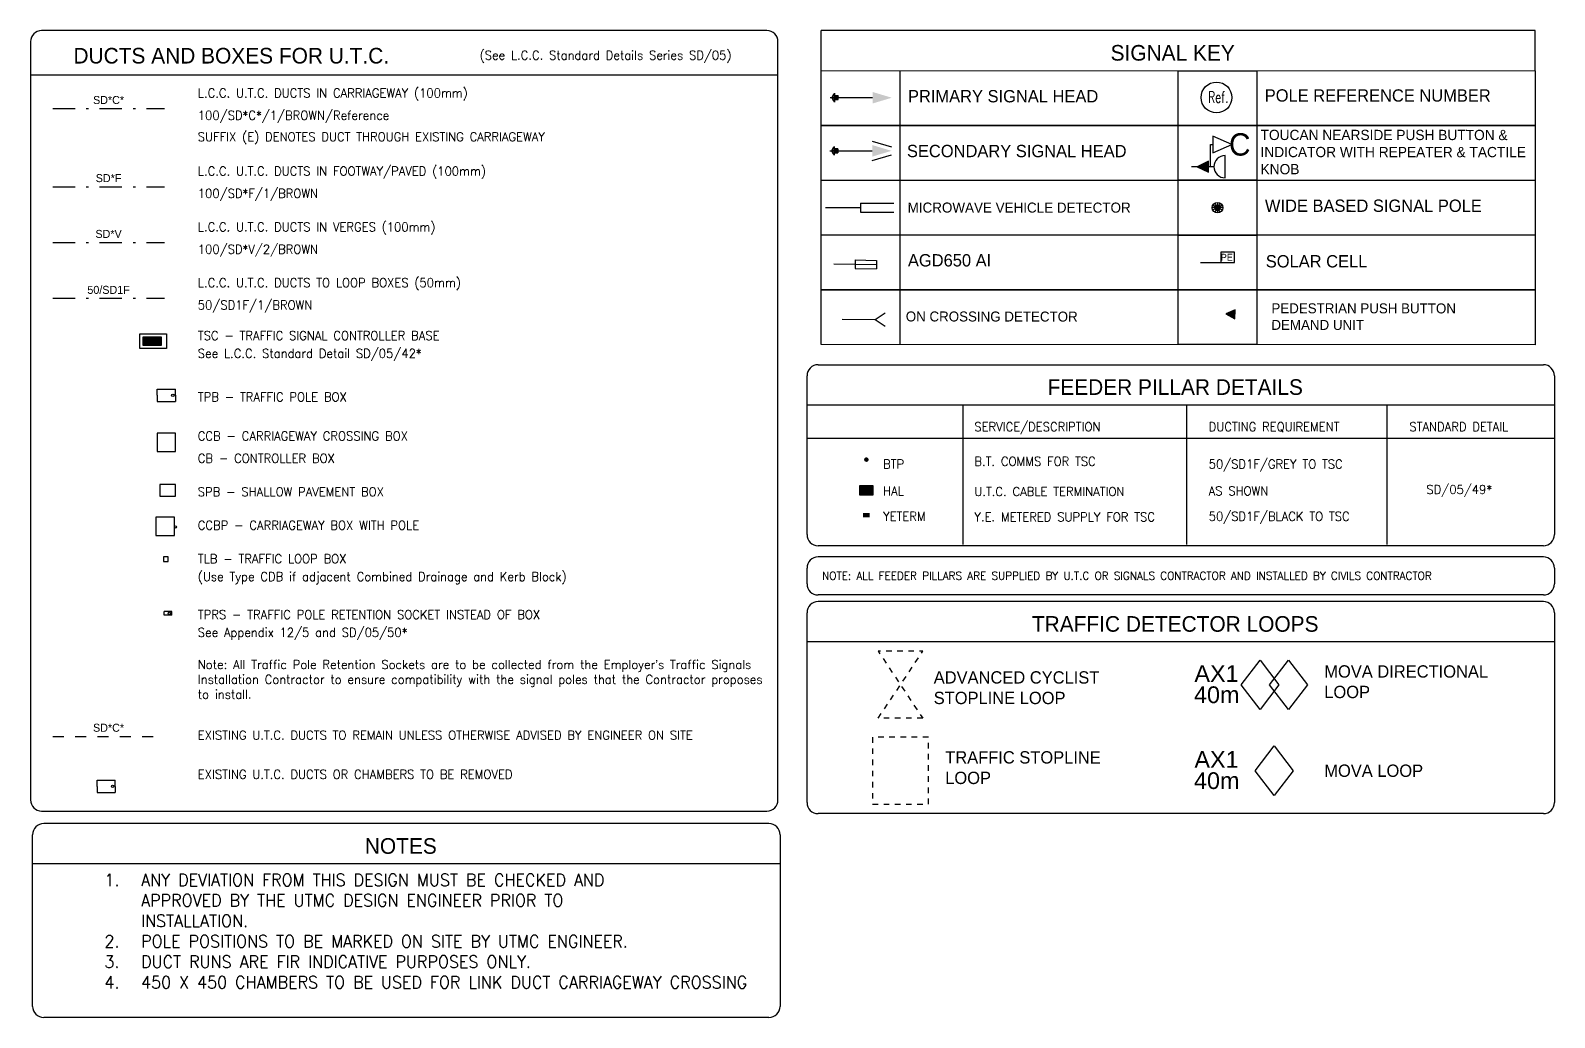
# Model space of a CAD drawing. Extents: x 428500 to 429165, y 435000 to 435500.
# Drawn here: x 429096.2 to 429164.5, y 435201.2 to 435245.4 of the extents above; entities that cross this region are included whole.
import ezdxf
from ezdxf.enums import TextEntityAlignment as Align

# ---------------------------------------------------------------- set-up
doc = ezdxf.new("R2010")
doc.units = 0
doc.linetypes.add('BLIP', pattern=[1, 0.5, -0.5])
doc.linetypes.add('DASHDOT1', pattern=[2, 1, -0.5, 0, -0.5])
doc.layers.get('0').update_dxf_attribs({"color": 222})
for name, color, linetype in [('05-DUCT-KEY-BOX', 42, 'Continuous'), ('05-DUCT-KEY-BT', 253, 'Continuous'), ('05-DUCT-KEY-UTCDUCT', 42, 'DASHDOT1'), ('05-DUCT-KEY-UTCDUCT-C', 42, 'DASHDOT1'), ('05-DUCT-KEY-UTCEXISTING', 181, 'BLIP'), ('05-DUCT-KEY-YE', 7, 'Continuous'), ('DATA', 7, 'Continuous'), ('du-REMOVALSTEXT', 8, 'Continuous'), ('SETOUT', 4, 'Continuous'), ('Signals', 7, 'Continuous'), ('signals-key', 7, 'Continuous'), ('UTC signals-key', 7, 'Continuous'), ('UTC_KEY', 7, 'Continuous'), ('UTC_Proposed Signals', 7, 'Continuous'), ('UTC_Signals', 7, 'Continuous'), ('VIEW', 7, 'Continuous')]:
    doc.layers.add(name, color=color, linetype=linetype)
doc.styles.add('KeyText', font='romans.shx', dxfattribs={"width": 0.95})
doc.styles.add('Romans', font='romans.shx', dxfattribs={"width": 0.9})

# ---------------------------------------------------------------- blocks, each defined once
blk = doc.blocks.new('HD001P')
at = {"linetype": 'Continuous'}
blk.add_line((0, 2.75), (0, 0), dxfattribs=at)
blk.add_solid([(0.375, 2.75), (-0.375, 2.75), (0, 4)], dxfattribs=at)
at = {"layer": 'VIEW', "color": 1, "linetype": 'Continuous', "extrusion": (0, 1, 0), "const_width": 0.1, "elevation": 0.275}
blk.add_lwpolyline([(0.05, 2.94, 1), (-0.05, 2.94, 1)], format="xyb", close=True, dxfattribs=at)
at = {"layer": 'VIEW', "color": 2, "linetype": 'Continuous', "extrusion": (0, 1, 0), "const_width": 0.1, "elevation": 0.275}
blk.add_lwpolyline([(0.05, 2.62, 1), (-0.05, 2.62, 1)], format="xyb", close=True, dxfattribs=at)
at = {"layer": 'VIEW', "color": 3, "linetype": 'Continuous', "extrusion": (0, 1, 0), "const_width": 0.1, "elevation": 0.275}
blk.add_lwpolyline([(0.05, 2.3, 1), (-0.05, 2.3, 1)], format="xyb", close=True, dxfattribs=at)
at = {"layer": 'VIEW', "color": 7, "linetype": 'Continuous'}
for points in [[(-0.2, 0.27, 2.1), (-0.29, 0.27, 2.1), (-0.29, 0.27, 3.2), (-0.2, 0.27, 3.2)], [(0.29, 0.27, 2.1), (0.2, 0.27, 2.1), (0.2, 0.27, 3.2), (0.29, 0.27, 3.2)]]:
    blk.add_3dface(points, dxfattribs=at)
at = {"layer": 'VIEW', "linetype": 'Continuous'}
for points in [[(0.2, 0.27, 2.1), (-0.2, 0.27, 2.1), (-0.2, 0.27, 3.2), (0.2, 0.27, 3.2)], [(-0.2, 0.21, 2.1), (-0.2, 0.27, 2.1), (-0.2, 0.27, 3.2), (-0.2, 0.21, 3.2)], [(-0.03, 0.12, 2.1), (-0.03, 0.27, 2.1), (-0.2, 0.27, 2.1), (-0.2, 0.21, 2.1)], [(-0.03, 0.12, 3.2), (-0.03, 0.27, 3.2), (-0.2, 0.27, 3.2), (-0.2, 0.21, 3.2)], [(-0.2, 0.21, 2.1), (-0.03, 0.12, 2.1), (-0.03, 0.12, 3.2), (-0.2, 0.21, 3.2)], [(0.03, 0.27, 2.1), (0.03, 0.12, 2.1), (-0.03, 0.12, 2.1), (-0.03, 0.27, 2.1)], [(0.03, 0.27, 3.2), (0.03, 0.12, 3.2), (-0.03, 0.12, 3.2), (-0.03, 0.27, 3.2)], [(-0.03, 0.12, 2.1), (0.03, 0.12, 2.1), (0.03, 0.12, 3.2), (-0.03, 0.12, 3.2)], [(0.2, 0.21, 2.1), (0.2, 0.27, 2.1), (0.03, 0.27, 2.1), (0.03, 0.12, 2.1)], [(0.2, 0.21, 3.2), (0.2, 0.27, 3.2), (0.03, 0.27, 3.2), (0.03, 0.12, 3.2)], [(0.03, 0.12, 2.1), (0.2, 0.21, 2.1), (0.2, 0.21, 3.2), (0.03, 0.12, 3.2)], [(0.2, 0.21, 2.1), (0.2, 0.27, 2.1), (0.2, 0.27, 3.2), (0.2, 0.21, 3.2)]]:
    blk.add_3dface(points, dxfattribs=at)
at = {"layer": 'DATA', "flags": 9}
for tag, p in [('SUPPORT', (0.75, 1.5)), ('BRACKETS', (0.75, 1.25)), ('HEIGHT', (0.75, 1)), ('TYPE', (0.75, 0.25)), ('CABLE', (0.75, 0.75)), ('PHASE', (0.75, 0.5)), ('NUM', (0.75, 0)), ('SITE', (0.75, -0.25)), ('IDENT', (0.75, -0.5))]:
    blk.add_attdef(tag, p, '', height=0.2, dxfattribs=at)
at = {"layer": 'VIEW', "linetype": 'Continuous'}
mesh = blk.add_polymesh((13, 3), dxfattribs=at)
for k, corner in enumerate([(0.108, 0.27, 2.877), (0.108, 0.395, 2.877), (0.108, 0.52, 2.877), (0.123, 0.27, 2.918), (0.123, 0.395, 2.918), (0.123, 0.52, 2.918), (0.123, 0.27, 2.962), (0.123, 0.395, 2.962), (0.123, 0.52, 2.962), (0.108, 0.27, 3.002), (0.108, 0.395, 3.002), (0.108, 0.52, 3.002), (0.08, 0.27, 3.036), (0.08, 0.395, 3.036), (0.08, 0.52, 3.036), (0.043, 0.27, 3.057), (0.043, 0.395, 3.057), (0.043, 0.52, 3.057), (0, 0.27, 3.065), (0, 0.395, 3.065), (0, 0.52, 3.065), (-0.043, 0.27, 3.057), (-0.043, 0.395, 3.057), (-0.043, 0.52, 3.057), (-0.08, 0.27, 3.036), (-0.08, 0.395, 3.036), (-0.08, 0.52, 3.036), (-0.108, 0.27, 3.002), (-0.108, 0.395, 3.002), (-0.108, 0.52, 3.002), (-0.123, 0.27, 2.962), (-0.123, 0.395, 2.962), (-0.123, 0.52, 2.962), (-0.123, 0.27, 2.918), (-0.123, 0.395, 2.918), (-0.123, 0.52, 2.918), (-0.108, 0.27, 2.877), (-0.108, 0.395, 2.877), (-0.108, 0.52, 2.877)]):
    mesh.set_mesh_vertex(divmod(k, 3), corner)
mesh = blk.add_polymesh((13, 3), dxfattribs=at)
for k, corner in enumerate([(0.108, 0.27, 2.558), (0.108, 0.395, 2.558), (0.108, 0.52, 2.558), (0.123, 0.27, 2.598), (0.123, 0.395, 2.598), (0.123, 0.52, 2.598), (0.123, 0.27, 2.642), (0.123, 0.395, 2.642), (0.123, 0.52, 2.642), (0.108, 0.27, 2.683), (0.108, 0.395, 2.683), (0.108, 0.52, 2.683), (0.08, 0.27, 2.716), (0.08, 0.395, 2.716), (0.08, 0.52, 2.716), (0.043, 0.27, 2.737), (0.043, 0.395, 2.737), (0.043, 0.52, 2.737), (0, 0.27, 2.745), (0, 0.395, 2.745), (0, 0.52, 2.745), (-0.043, 0.27, 2.737), (-0.043, 0.395, 2.737), (-0.043, 0.52, 2.737), (-0.08, 0.27, 2.716), (-0.08, 0.395, 2.716), (-0.08, 0.52, 2.716), (-0.108, 0.27, 2.683), (-0.108, 0.395, 2.683), (-0.108, 0.52, 2.683), (-0.123, 0.27, 2.642), (-0.123, 0.395, 2.642), (-0.123, 0.52, 2.642), (-0.123, 0.27, 2.598), (-0.123, 0.395, 2.598), (-0.123, 0.52, 2.598), (-0.108, 0.27, 2.558), (-0.108, 0.395, 2.558), (-0.108, 0.52, 2.558)]):
    mesh.set_mesh_vertex(divmod(k, 3), corner)
mesh = blk.add_polymesh((13, 3), dxfattribs=at)
for k, corner in enumerate([(0.108, 0.27, 2.237), (0.108, 0.395, 2.237), (0.108, 0.52, 2.237), (0.123, 0.27, 2.278), (0.123, 0.395, 2.278), (0.123, 0.52, 2.278), (0.123, 0.27, 2.322), (0.123, 0.395, 2.322), (0.123, 0.52, 2.322), (0.108, 0.27, 2.362), (0.108, 0.395, 2.362), (0.108, 0.52, 2.362), (0.08, 0.27, 2.396), (0.08, 0.395, 2.396), (0.08, 0.52, 2.396), (0.043, 0.27, 2.417), (0.043, 0.395, 2.417), (0.043, 0.52, 2.417), (0, 0.27, 2.425), (0, 0.395, 2.425), (0, 0.52, 2.425), (-0.043, 0.27, 2.417), (-0.043, 0.395, 2.417), (-0.043, 0.52, 2.417), (-0.08, 0.27, 2.396), (-0.08, 0.395, 2.396), (-0.08, 0.52, 2.396), (-0.108, 0.27, 2.362), (-0.108, 0.395, 2.362), (-0.108, 0.52, 2.362), (-0.123, 0.27, 2.322), (-0.123, 0.395, 2.322), (-0.123, 0.52, 2.322), (-0.123, 0.27, 2.278), (-0.123, 0.395, 2.278), (-0.123, 0.52, 2.278), (-0.108, 0.27, 2.237), (-0.108, 0.395, 2.237), (-0.108, 0.52, 2.237)]):
    mesh.set_mesh_vertex(divmod(k, 3), corner)
blk = doc.blocks.new('HD001S')
at = {"linetype": 'Continuous'}
for p, q in [((-0.625, 2.75), (-0.25, 4)), ((0.625, 2.75), (0.25, 4))]:
    blk.add_line(p, q, dxfattribs=at)
blk.add_line((0, 0), (0, 2.75))
blk.add_solid([(0.375, 2.75), (-0.375, 2.75), (0, 4)], dxfattribs=at)
at = {"layer": 'VIEW', "color": 1, "linetype": 'Continuous', "extrusion": (0, 1, 0), "const_width": 0.1, "elevation": 0.275}
blk.add_lwpolyline([(0.05, 2.94, 1), (-0.05, 2.94, 1)], format="xyb", close=True, dxfattribs=at)
at = {"layer": 'VIEW', "color": 2, "linetype": 'Continuous', "extrusion": (0, 1, 0), "const_width": 0.1, "elevation": 0.275}
blk.add_lwpolyline([(0.05, 2.62, 1), (-0.05, 2.62, 1)], format="xyb", close=True, dxfattribs=at)
at = {"layer": 'VIEW', "color": 3, "linetype": 'Continuous', "extrusion": (0, 1, 0), "const_width": 0.1, "elevation": 0.275}
blk.add_lwpolyline([(0.05, 2.3, 1), (-0.05, 2.3, 1)], format="xyb", close=True, dxfattribs=at)
at = {"layer": 'VIEW', "color": 7, "linetype": 'Continuous'}
for points in [[(-0.2, 0.27, 2.1), (-0.29, 0.27, 2.1), (-0.29, 0.27, 3.2), (-0.2, 0.27, 3.2)], [(0.29, 0.27, 2.1), (0.2, 0.27, 2.1), (0.2, 0.27, 3.2), (0.29, 0.27, 3.2)]]:
    blk.add_3dface(points, dxfattribs=at)
at = {"layer": 'VIEW', "linetype": 'Continuous'}
for points in [[(0.2, 0.27, 2.1), (-0.2, 0.27, 2.1), (-0.2, 0.27, 3.2), (0.2, 0.27, 3.2)], [(-0.2, 0.21, 2.1), (-0.2, 0.27, 2.1), (-0.2, 0.27, 3.2), (-0.2, 0.21, 3.2)], [(-0.03, 0.12, 2.1), (-0.03, 0.27, 2.1), (-0.2, 0.27, 2.1), (-0.2, 0.21, 2.1)], [(-0.03, 0.12, 3.2), (-0.03, 0.27, 3.2), (-0.2, 0.27, 3.2), (-0.2, 0.21, 3.2)], [(-0.2, 0.21, 2.1), (-0.03, 0.12, 2.1), (-0.03, 0.12, 3.2), (-0.2, 0.21, 3.2)], [(0.03, 0.27, 2.1), (0.03, 0.12, 2.1), (-0.03, 0.12, 2.1), (-0.03, 0.27, 2.1)], [(0.03, 0.27, 3.2), (0.03, 0.12, 3.2), (-0.03, 0.12, 3.2), (-0.03, 0.27, 3.2)], [(-0.03, 0.12, 2.1), (0.03, 0.12, 2.1), (0.03, 0.12, 3.2), (-0.03, 0.12, 3.2)], [(0.2, 0.21, 2.1), (0.2, 0.27, 2.1), (0.03, 0.27, 2.1), (0.03, 0.12, 2.1)], [(0.2, 0.21, 3.2), (0.2, 0.27, 3.2), (0.03, 0.27, 3.2), (0.03, 0.12, 3.2)], [(0.03, 0.12, 2.1), (0.2, 0.21, 2.1), (0.2, 0.21, 3.2), (0.03, 0.12, 3.2)], [(0.2, 0.21, 2.1), (0.2, 0.27, 2.1), (0.2, 0.27, 3.2), (0.2, 0.21, 3.2)]]:
    blk.add_3dface(points, dxfattribs=at)
at = {"layer": 'DATA', "flags": 9}
for tag, p in [('SUPPORT', (1, 1.5)), ('BRACKETS', (1, 1.25)), ('HEIGHT', (1, 1)), ('TYPE', (1, 0.25)), ('CABLE', (1, 0.75)), ('PHASE', (1, 0.5)), ('NUM', (1, 0)), ('SITE', (1, -0.25)), ('IDENT', (1, -0.5))]:
    blk.add_attdef(tag, p, '', height=0.2, dxfattribs=at)
at = {"layer": 'VIEW', "linetype": 'Continuous'}
mesh = blk.add_polymesh((13, 3), dxfattribs=at)
for k, corner in enumerate([(0.043, 0.27, 2.823), (0.043, 0.395, 2.823), (0.043, 0.52, 2.823), (0.091, 0.27, 2.854), (0.091, 0.395, 2.854), (0.091, 0.52, 2.854), (0.12, 0.27, 2.904), (0.12, 0.395, 2.904), (0.12, 0.52, 2.904), (0.123, 0.27, 2.962), (0.123, 0.395, 2.962), (0.123, 0.52, 2.962), (0.1, 0.27, 3.015), (0.1, 0.395, 3.015), (0.1, 0.52, 3.015), (0.056, 0.27, 3.052), (0.056, 0.395, 3.052), (0.056, 0.52, 3.052), (0, 0.27, 3.065), (0, 0.395, 3.065), (0, 0.52, 3.065), (-0.056, 0.27, 3.052), (-0.056, 0.395, 3.052), (-0.056, 0.52, 3.052), (-0.1, 0.27, 3.015), (-0.1, 0.395, 3.015), (-0.1, 0.52, 3.015), (-0.123, 0.27, 2.962), (-0.123, 0.395, 2.962), (-0.123, 0.52, 2.962), (-0.12, 0.27, 2.904), (-0.12, 0.395, 2.904), (-0.12, 0.52, 2.904), (-0.091, 0.27, 2.854), (-0.091, 0.395, 2.854), (-0.091, 0.52, 2.854), (-0.043, 0.27, 2.823), (-0.043, 0.395, 2.823), (-0.043, 0.52, 2.823)]):
    mesh.set_mesh_vertex(divmod(k, 3), corner)
mesh = blk.add_polymesh((13, 3), dxfattribs=at)
for k, corner in enumerate([(0.043, 0.27, 2.503), (0.043, 0.395, 2.503), (0.043, 0.52, 2.503), (0.091, 0.27, 2.534), (0.091, 0.395, 2.534), (0.091, 0.52, 2.534), (0.12, 0.27, 2.584), (0.12, 0.395, 2.584), (0.12, 0.52, 2.584), (0.123, 0.27, 2.642), (0.123, 0.395, 2.642), (0.123, 0.52, 2.642), (0.1, 0.27, 2.695), (0.1, 0.395, 2.695), (0.1, 0.52, 2.695), (0.056, 0.27, 2.732), (0.056, 0.395, 2.732), (0.056, 0.52, 2.732), (0, 0.27, 2.745), (0, 0.395, 2.745), (0, 0.52, 2.745), (-0.056, 0.27, 2.732), (-0.056, 0.395, 2.732), (-0.056, 0.52, 2.732), (-0.1, 0.27, 2.695), (-0.1, 0.395, 2.695), (-0.1, 0.52, 2.695), (-0.123, 0.27, 2.642), (-0.123, 0.395, 2.642), (-0.123, 0.52, 2.642), (-0.12, 0.27, 2.584), (-0.12, 0.395, 2.584), (-0.12, 0.52, 2.584), (-0.091, 0.27, 2.534), (-0.091, 0.395, 2.534), (-0.091, 0.52, 2.534), (-0.043, 0.27, 2.503), (-0.043, 0.395, 2.503), (-0.043, 0.52, 2.503)]):
    mesh.set_mesh_vertex(divmod(k, 3), corner)
mesh = blk.add_polymesh((13, 3), dxfattribs=at)
for k, corner in enumerate([(0.043, 0.27, 2.183), (0.043, 0.395, 2.183), (0.043, 0.52, 2.183), (0.091, 0.27, 2.214), (0.091, 0.395, 2.214), (0.091, 0.52, 2.214), (0.12, 0.27, 2.264), (0.12, 0.395, 2.264), (0.12, 0.52, 2.264), (0.123, 0.27, 2.322), (0.123, 0.395, 2.322), (0.123, 0.52, 2.322), (0.1, 0.27, 2.375), (0.1, 0.395, 2.375), (0.1, 0.52, 2.375), (0.056, 0.27, 2.412), (0.056, 0.395, 2.412), (0.056, 0.52, 2.412), (0, 0.27, 2.425), (0, 0.395, 2.425), (0, 0.52, 2.425), (-0.056, 0.27, 2.412), (-0.056, 0.395, 2.412), (-0.056, 0.52, 2.412), (-0.1, 0.27, 2.375), (-0.1, 0.395, 2.375), (-0.1, 0.52, 2.375), (-0.123, 0.27, 2.322), (-0.123, 0.395, 2.322), (-0.123, 0.52, 2.322), (-0.12, 0.27, 2.264), (-0.12, 0.395, 2.264), (-0.12, 0.52, 2.264), (-0.091, 0.27, 2.214), (-0.091, 0.395, 2.214), (-0.091, 0.52, 2.214), (-0.043, 0.27, 2.183), (-0.043, 0.395, 2.183), (-0.043, 0.52, 2.183)]):
    mesh.set_mesh_vertex(divmod(k, 3), corner)
blk = doc.blocks.new('pec')
for p, q in [((-0.75, 2.5), (-0.75, 1.5)), ((0, 2.5), (-0.75, 2.5)), ((0, 0), (0, 2.5)), ((-0.75, 1.5), (0, 1.5))]:
    blk.add_line(p, q)
blk.add_text('PE', height=0.5, rotation=90).set_placement((-0.38, 1.93), align=Align.MIDDLE)
blk = doc.blocks.new('wbpole')
at = {"color": 0, "lineweight": -2}
for p, q in [((-0.22, 0.12), (-0.35, 0.2)), ((-0.12, 0.22), (-0.2, 0.35)), ((0, 0.4), (0, 0.25)), ((0.2, 0.35), (0.12, 0.22)), ((0.35, 0.2), (0.22, 0.12)), ((-0.25, 0), (-0.4, 0)), ((-0.22, -0.12), (-0.35, -0.2)), ((-0.12, -0.22), (-0.2, -0.35)), ((0, -0.25), (0, -0.4)), ((0.2, -0.35), (0.12, -0.22)), ((0.35, -0.2), (0.22, -0.12)), ((0.4, 0), (0.25, 0))]:
    blk.add_line(p, q, dxfattribs=at)
at = {"color": 0, "lineweight": -2, "const_width": 0.25}
blk.add_lwpolyline([(-0.12, 0, 1), (0.12, 0, 1)], format="xyb", close=True, dxfattribs=at)
at = {"color": 0, "lineweight": -2}
blk.add_circle((0, 0), 0.4, dxfattribs=at)
at = {"layer": 'SETOUT', "const_width": 0.125}
blk.add_lwpolyline([(-0.06, 0, 1), (0.06, 0, 1)], format="xyb", close=True, dxfattribs=at)
at = {"layer": 'VIEW'}
blk.add_lwpolyline([(-0.03, 0.04), (-0.05, 0), (-0.03, -0.04), (0.03, -0.04), (0.05, 0), (0.03, 0.04)], close=True, dxfattribs=at)
at = {"layer": 'DATA', "flags": 9}
for tag, p in [('HEIGHT', (0.5, 1)), ('TYPE', (0.5, 0.75)), ('SITE', (0.5, 0.25)), ('NUM', (0.5, 0.5)), ('IDENT', (0.5, 0))]:
    blk.add_attdef(tag, p, '', height=0.2, dxfattribs=at)
at = {"layer": 'VIEW'}
mesh = blk.add_polymesh((6, 5), dxfattribs=dict(at, m_close=True))
for k, corner in enumerate([(0, 0, 0.55), (0.05, 0, 0.55), (0.1, 0, 0.5), (0.1, 0), (0, 0), (0, 0, 0.55), (0.03, -0.04, 0.55), (0.05, -0.09, 0.5), (0.05, -0.09), (0, 0), (0, 0, 0.55), (-0.03, -0.04, 0.55), (-0.05, -0.09, 0.5), (-0.05, -0.09), (0, 0), (0, 0, 0.55), (-0.05, 0, 0.55), (-0.1, 0, 0.5), (-0.1, 0), (0, 0), (0, 0, 0.55), (-0.03, 0.04, 0.55), (-0.05, 0.09, 0.5), (-0.05, 0.09), (0, 0), (0, 0, 0.55), (0.03, 0.04, 0.55), (0.05, 0.09, 0.5), (0.05, 0.09), (0, 0)]):
    mesh.set_mesh_vertex(divmod(k, 5), corner)
blk = doc.blocks.new('mwave')
at = {"linetype": 'Continuous'}
for p, q in [((-0.2, 1.5), (-0.2, 3)), ((0.2, 1.5), (0.2, 3)), ((-0.2, 1.5), (0.2, 1.5)), ((0, 0), (0, 1.5))]:
    blk.add_line(p, q, dxfattribs=at)
at = {"layer": 'VIEW', "linetype": 'Continuous'}
blk.add_solid([(0.03, -0.07, 3.3), (0.03, 0.12, 3.3), (-0.03, -0.07, 3.3), (-0.03, 0.12, 3.3)], dxfattribs=at)
blk = doc.blocks.new('Signal-Symbol-080F')
h = blk.add_hatch(color=0)
h.dxf.hatch_style = 1
h.paths.add_polyline_path([(0.25, 0), (0.75, -0.25), (0.75, 0.25)])
at = {"color": 0, "flags": 128}
blk.add_lwpolyline([(0.25, 0), (0.75, -0.25), (0.75, 0.25)], close=True, dxfattribs=at)
blk = doc.blocks.new('SLDET-sym')
at = {"color": 0, "linetype": 'Continuous'}
for p, q in [((0, 0), (3, 0)), ((1.5, 0.3), (1.5, -0.3)), ((1.5, 0.3), (3, 0.3)), ((1.5, -0.3), (3, -0.3))]:
    blk.add_line(p, q, dxfattribs=at)
at = {"color": 0}
blk.add_line((3, 0.3), (3, -0.3), dxfattribs=at)
blk = doc.blocks.new('Signal-Symbol-083A')
h = blk.add_hatch(color=0)
h.dxf.hatch_style = 1
h.paths.add_polyline_path([(0.25, 0), (0.75, -0.25), (0.75, 0.25)])
at = {"color": 0}
for p, q in [((0.85, 0), (0.85, 1)), ((0.85, 1), (0.95, 1))]:
    blk.add_line(p, q, dxfattribs=at)
at = {"color": 0, "linetype": 'Continuous'}
for p, q in [((1, 0), (0, 0)), ((1.5, -0.5), (1.5, 0.5))]:
    blk.add_line(p, q, dxfattribs=at)
blk.add_lwpolyline([(0.95, 1.375), (0.95, 0.625), (1.8, 1)], close=True, dxfattribs=at)
at = {"color": 0, "flags": 128}
blk.add_lwpolyline([(0.25, 0), (0.75, -0.25), (0.75, 0.25)], close=True, dxfattribs=at)
at = {"color": 0, "linetype": 'Continuous'}
blk.add_arc((1.5, 0), 0.5, 90, 270, dxfattribs=at)
blk.add_text('C', height=1, dxfattribs=at).set_placement((2.157, 1), align=Align.MIDDLE)
at = {"layer": 'DATA'}
for tag, p, rotation, flags in [('SIG', (0, 0), 180, 3), ('IDENT', (-0.75, -1), 270, 9), ('SITE', (-0.5, -1), 270, 9), ('NUM', (-0.25, -1), 270, 9), ('TYPE', (0, -1), 270, 9), ('PHASE', (0.25, -1), 270, 9), ('CABLE', (0.5, -1), 270, 9), ('HEIGHT', (0.75, -1), 270, 9), ('FEATURES', (1, -1), 270, 9), ('SUPPORT', (1.25, -1), 270, 9)]:
    blk.add_attdef(tag, p, '', height=0.2, rotation=rotation, dxfattribs=dict(at, flags=flags))

msp = doc.modelspace()

# ---------------------------------------------------------------- linework, layer by layer
at = {"color": 7, "linetype": 'Continuous'}
for p, q in [((429134.095, 435232.461), (429134.542, 435232.759)), ((429132.605, 435232.462), (429134.095, 435232.461)), ((429134.095, 435232.461), (429134.542, 435232.163))]:
    msp.add_line(p, q, dxfattribs=at)
at = {"layer": '05-DUCT-KEY-BOX'}
for p, q in [((429101.913, 435229.06), (429101.913, 435229.335)), ((429101.913, 435229.335), (429102.733, 435229.335)), ((429102.733, 435229.06), (429102.733, 435229.335)), ((429101.913, 435229.06), (429101.913, 435228.785)), ((429101.913, 435228.785), (429102.733, 435228.785)), ((429102.733, 435229.06), (429102.733, 435228.785)), ((429101.908, 435227.36), (429101.908, 435226.535)), ((429102.733, 435227.36), (429101.908, 435227.36)), ((429102.733, 435226.535), (429102.733, 435227.36)), ((429101.908, 435226.535), (429102.733, 435226.535)), ((429102.733, 435225.055), (429102.033, 435225.055)), ((429102.033, 435225.055), (429102.033, 435224.535)), ((429102.033, 435224.535), (429102.733, 435224.535)), ((429102.733, 435224.535), (429102.733, 435225.055)), ((429101.858, 435223.598), (429101.858, 435222.773)), ((429102.683, 435223.598), (429101.858, 435223.598)), ((429102.683, 435222.773), (429102.683, 435223.598)), ((429101.858, 435222.773), (429102.683, 435222.773)), ((429102.201, 435221.815), (429102.201, 435221.615)), ((429102.401, 435221.815), (429102.201, 435221.815)), ((429102.401, 435221.615), (429102.401, 435221.815)), ((429102.201, 435221.615), (429102.401, 435221.615)), ((429102.561, 435219.37), (429102.221, 435219.37)), ((429102.221, 435219.21), (429102.221, 435219.37)), ((429102.391, 435219.21), (429102.221, 435219.21)), ((429102.561, 435219.21), (429102.391, 435219.21)), ((429102.561, 435219.21), (429102.561, 435219.37))]:
    msp.add_line(p, q, dxfattribs=at)
for points in [[(429101.133, 435231.815), (429102.333, 435231.815), (429102.333, 435231.155), (429101.133, 435231.155)], [(429102.083, 435231.285), (429101.283, 435231.285), (429101.283, 435231.685), (429102.083, 435231.685)]]:
    msp.add_lwpolyline(points, close=True, dxfattribs=at)
at = {"layer": '05-DUCT-KEY-BOX', "flags": 128}
msp.add_lwpolyline([(429133.395, 435224.604), (429133.995, 435224.604), (429133.995, 435225.004), (429133.395, 435225.004)], close=True, dxfattribs=at)
at = {"layer": '05-DUCT-KEY-BOX'}
for centre, radius in [((429102.613, 435229.06), 0.055), ((429102.733, 435223.158), 0.05), ((429102.461, 435219.29), 0.05)]:
    msp.add_circle(centre, radius, dxfattribs=at)
for points in [[(429101.283, 435231.685), (429101.283, 435231.285), (429102.083, 435231.685), (429102.083, 435231.285)], [(429133.395, 435225.004), (429133.395, 435224.604), (429133.995, 435225.004), (429133.995, 435224.604)]]:
    msp.add_solid(points, dxfattribs=at)
at = {"layer": '05-DUCT-KEY-BT', "const_width": 0.1, "flags": 128}
msp.add_lwpolyline([(429133.645, 435226.177, 1), (429133.745, 435226.177, 1)], format="xyb", close=True, dxfattribs=at)
at = {"layer": '05-DUCT-KEY-UTCDUCT'}
for p, q in [((429097.233, 435238.403), (429102.233, 435238.403)), ((429097.233, 435235.903), (429102.233, 435235.903)), ((429097.233, 435233.403), (429102.233, 435233.403))]:
    msp.add_line(p, q, dxfattribs=at)
at = {"layer": '05-DUCT-KEY-UTCDUCT-C'}
msp.add_line((429097.233, 435241.903), (429102.233, 435241.903), dxfattribs=at)
at = {"layer": '05-DUCT-KEY-UTCEXISTING'}
msp.add_line((429097.233, 435213.778), (429102.233, 435213.778), dxfattribs=at)
at = {"layer": '05-DUCT-KEY-YE'}
msp.add_solid([(429133.545, 435223.785), (429133.545, 435223.585), (429133.845, 435223.785), (429133.845, 435223.585)], dxfattribs=at)
at = {"layer": 'du-REMOVALSTEXT'}
for p, q in [((429099.216, 435211.535), (429099.216, 435211.81)), ((429099.216, 435211.81), (429100.036, 435211.81)), ((429099.216, 435211.535), (429099.216, 435211.26)), ((429100.036, 435211.535), (429100.036, 435211.81)), ((429100.036, 435211.535), (429100.036, 435211.26)), ((429099.216, 435211.26), (429100.036, 435211.26))]:
    msp.add_line(p, q, dxfattribs=at)
msp.add_ellipse((429099.916, 435211.535), major_axis=(0.0389, 0.0389), ratio=1, start_param=5.497787, end_param=11.780972, dxfattribs=at)
at = {"layer": 'UTC_KEY'}
for p, q in [((429096.233, 435244.903), (429096.233, 435210.93)), ((429129.233, 435245.403), (429096.733, 435245.403)), ((429129.733, 435210.93), (429129.733, 435244.903)), ((429163.674, 435245.403), (429131.674, 435245.403)), ((429135.193, 435243.591), (429135.192, 435241.152)), ((429129.733, 435243.402), (429096.233, 435243.402)), ((429135.192, 435241.152), (429135.191, 435238.697)), ((429135.191, 435238.697), (429135.191, 435236.243)), ((429135.191, 435236.243), (429135.19, 435233.789)), ((429135.19, 435233.789), (429135.189, 435231.334)), ((429131.036, 435222.818), (429131.036, 435229.927)), ((429131.536, 435230.427), (429164.036, 435230.427)), ((429164.536, 435229.927), (429164.536, 435222.818)), ((429131.036, 435228.626), (429164.536, 435228.626)), ((429138.036, 435222.376), (429138.036, 435228.626)), ((429148.036, 435228.626), (429148.036, 435222.376)), ((429157.036, 435222.376), (429157.036, 435228.626)), ((429161.536, 435227.126), (429131.036, 435227.126)), ((429164.536, 435227.126), (429131.036, 435227.126)), ((429164.036, 435222.318), (429131.536, 435222.318)), ((429164.036, 435221.818), (429131.536, 435221.818)), ((429131.036, 435220.613), (429131.036, 435221.318)), ((429164.536, 435221.318), (429164.536, 435220.613)), ((429164.036, 435220.113), (429131.536, 435220.113)), ((429164.037, 435219.815), (429131.537, 435219.815)), ((429131.037, 435210.815), (429131.037, 435219.315)), ((429164.537, 435219.315), (429164.537, 435210.815)), ((429161.537, 435218.014), (429131.037, 435218.014)), ((429164.537, 435218.014), (429131.037, 435218.014)), ((429096.733, 435210.43), (429129.233, 435210.43)), ((429164.037, 435210.315), (429131.537, 435210.315)), ((429096.33, 435201.681), (429096.33, 435209.367)), ((429129.33, 435209.867), (429096.83, 435209.867)), ((429129.83, 435209.367), (429129.83, 435201.681)), ((429129.83, 435208.066), (429096.33, 435208.066)), ((429129.33, 435201.181), (429096.83, 435201.181))]:
    msp.add_line(p, q, dxfattribs=at)
at = {"layer": 'UTC_KEY', "flags": 128}
for points in [[(429131.674, 435243.607), (429131.674, 435245.403)], [(429163.674, 435243.597), (429163.674, 435245.403)]]:
    msp.add_lwpolyline(points, dxfattribs=at)
at = {"layer": 'UTC_KEY'}
for points in [[(429131.674, 435243.607), (429163.674, 435243.597), (429163.673, 435241.143), (429131.673, 435241.153)], [(429147.674, 435243.602), (429151.193, 435243.601), (429151.192, 435241.147), (429147.673, 435241.148)], [(429131.673, 435241.153), (429163.673, 435241.143), (429163.673, 435238.689), (429131.673, 435238.699)], [(429147.673, 435241.148), (429151.192, 435241.147), (429151.191, 435238.693), (429147.673, 435238.694)], [(429131.673, 435238.699), (429163.673, 435238.689), (429163.672, 435236.234), (429131.672, 435236.244)], [(429147.673, 435238.694), (429151.191, 435238.693), (429151.191, 435236.238), (429147.672, 435236.239)], [(429131.672, 435236.244), (429163.672, 435236.234), (429163.671, 435233.78), (429131.671, 435233.79)], [(429147.672, 435236.239), (429151.191, 435236.238), (429151.19, 435233.784), (429147.671, 435233.785)], [(429131.671, 435233.79), (429163.671, 435233.78), (429163.67, 435231.325), (429131.67, 435231.335)], [(429147.671, 435233.785), (429151.19, 435233.784), (429151.189, 435231.329), (429147.67, 435231.33)]]:
    msp.add_lwpolyline(points, close=True, dxfattribs=at)
at = {"layer": 'UTC_KEY', "color": 1, "linetype": 'BLIP', "ltscale": 0.5, "flags": 128}
for points in [[(429136.224, 435214.589), (429134.224, 435214.589), (429136.224, 435217.589), (429134.224, 435217.589)], [(429133.974, 435210.74), (429136.474, 435210.74), (429136.474, 435213.74), (429133.974, 435213.74)]]:
    msp.add_lwpolyline(points, close=True, dxfattribs=at)
at = {"layer": 'UTC_KEY', "color": 1, "flags": 128}
for points in [[(429150.487, 435216.089), (429151.337, 435217.199), (429152.187, 435216.089), (429151.337, 435214.98)], [(429151.762, 435216.089), (429152.612, 435217.199), (429153.462, 435216.089), (429152.612, 435214.98)], [(429151.124, 435212.24), (429151.974, 435213.349), (429152.824, 435212.24), (429151.974, 435211.13)]]:
    msp.add_lwpolyline(points, close=True, dxfattribs=at)
at = {"layer": 'UTC_KEY'}
msp.add_circle((429149.386, 435242.402), 0.69, dxfattribs=at)
for centre, start, end in [((429096.733, 435244.903), 90, 180), ((429129.233, 435244.903), 0, 90), ((429131.536, 435229.927), 90, 180), ((429164.036, 435229.927), 0, 90), ((429131.536, 435222.818), 180, 270), ((429164.036, 435222.818), 270, 0), ((429131.536, 435221.318), 90, 180), ((429164.036, 435221.318), 0, 90), ((429131.536, 435220.613), 180, 270), ((429164.036, 435220.613), 270, 0), ((429131.537, 435219.315), 90, 180), ((429164.037, 435219.315), 0, 90), ((429096.733, 435210.93), 180, 270), ((429129.233, 435210.93), 270, 0), ((429131.537, 435210.815), 180, 270), ((429164.037, 435210.815), 270, 0), ((429096.83, 435209.367), 90, 180), ((429129.33, 435209.367), 0, 90), ((429096.83, 435201.681), 180, 270), ((429129.33, 435201.681), 270, 0)]:
    msp.add_arc(centre, 0.5, start, end, dxfattribs=at)

# ---------------------------------------------------------------- block references
at = {"layer": 'Signals', "rotation": 359.962971585194}
msp.add_blockref('Signal-Symbol-083A', (429148.272, 435239.3), dxfattribs=at)
at = {"layer": 'UTC signals-key', "xscale": 0.6355417419267222, "yscale": 0.6355417419267222, "zscale": 0.6355417419267222, "rotation": 358.862582837616}
msp.add_blockref('SLDET-sym', (429132.24, 435234.95), dxfattribs=at)
at = {"layer": 'UTC_KEY'}
for name, p, xscale, yscale, zscale, rotation in [('HD001P', (429132.074, 435242.391), 0.6898659920973355, 0.6898659920973355, 0.6898659920973355, 269.982298772034), ('HD001S', (429132.06, 435240.012), 0.6898659920973355, 0.6898659920973355, 0.6898659920973355, 269.982298772034), ('pec', (429148.664, 435235.012), 0.6132142151976331, 0.6132142151976331, 0.6132142151976331, 269.9822987687904)]:
    msp.add_blockref(name, p, dxfattribs=dict(at, xscale=xscale, yscale=yscale, zscale=zscale, rotation=rotation))
at = {"layer": 'UTC_KEY', "xscale": 0.5960442171720972, "yscale": 0.5960442171720972, "zscale": 0.5960442171720972}
msp.add_blockref('wbpole', (429149.432, 435237.465), dxfattribs=at)
at = {"layer": 'UTC_Proposed Signals', "rotation": 269.9822987722031}
msp.add_blockref('mwave', (429131.932, 435237.471), dxfattribs=at)
at = {"layer": 'UTC_Signals', "xscale": 0.81, "yscale": 0.81, "zscale": 0.81, "rotation": 358.3952466364854}
msp.add_blockref('Signal-Symbol-080F', (429149.606, 435232.707), dxfattribs=at)

# ---------------------------------------------------------------- texts
at = {"layer": '05-DUCT-KEY-UTCDUCT'}
for s, p in [('SD*F', (429099.733, 435238.789)), ('SD*V', (429099.733, 435236.289)), ('50/SD1F', (429099.733, 435233.789))]:
    msp.add_text(s, height=0.36, dxfattribs=at).set_placement(p, align=Align.MIDDLE)
at = {"layer": '05-DUCT-KEY-UTCDUCT-C'}
msp.add_text('SD*C*', height=0.36, dxfattribs=at).set_placement((429099.733, 435242.289), align=Align.MIDDLE)
at = {"layer": '05-DUCT-KEY-UTCEXISTING'}
msp.add_text('SD*C*', height=0.36, dxfattribs=at).set_placement((429099.733, 435214.164), align=Align.MIDDLE)
at = {"layer": 'signals-key', "char_height": 0.44703, "attachment_point": 1, "rotation": 359.9423}
for s, insert, width in [('ON CROSSING DETECTOR', (429135.462, 435232.815), 9.42146), ('PEDESTRIAN PUSH BUTTON\\PDEMAND UNIT ', (429151.849, 435233.182), 10.23452)]:
    msp.add_mtext(s, dxfattribs=dict(at, insert=insert, width=width))
at = {"layer": 'UTC_KEY'}
for s, p in [('DUCTS AND BOXES FOR U.T.C.', (429105.233, 435244.274)), ('SIGNAL KEY', (429147.424, 435244.403)), ('FEEDER PILLAR DETAILS', (429147.536, 435229.427)), ('TRAFFIC DETECTOR LOOPS', (429147.537, 435218.815)), ('NOTES', (429112.83, 435208.867))]:
    msp.add_text(s, height=0.7, dxfattribs=at).set_placement(p, align=Align.MIDDLE)
at = {"layer": 'UTC_KEY', "style": 'KeyText', "width": 0.95}
for s, height, p in [('L.C.C. U.T.C. DUCTS IN CARRIAGEWAY (100mm)', 0.4, (429103.733, 435242.403)), ('100/SD*C*/1/BROWN/Reference', 0.4, (429103.733, 435241.403)), ('SUFFIX (E) DENOTES DUCT THROUGH EXISTING CARRIAGEWAY', 0.4, (429103.733, 435240.44)), ('L.C.C. U.T.C. DUCTS IN FOOTWAY/PAVED (100mm)', 0.4, (429103.733, 435238.903)), ('100/SD*F/1/BROWN', 0.4, (429103.733, 435237.903)), ('L.C.C. U.T.C. DUCTS IN VERGES (100mm)', 0.4, (429103.733, 435236.403)), ('100/SD*V/2/BROWN', 0.4, (429103.733, 435235.403)), ('L.C.C. U.T.C. DUCTS TO LOOP BOXES (50mm)', 0.4, (429103.733, 435233.903)), ('50/SD1F/1/BROWN', 0.4, (429103.733, 435232.903)), ('TSC - TRAFFIC SIGNAL CONTROLLER BASE', 0.4, (429103.733, 435231.535)), ('See L.C.C. Standard Detail SD/05/42*', 0.4, (429103.733, 435230.735)), ('TPB - TRAFFIC POLE BOX ', 0.4, (429103.733, 435228.785)), ('SERVICE/DESCRIPTION', 0.4, (429138.536, 435227.448)), ('DUCTING REQUIREMENT', 0.4, (429149.036, 435227.448)), ('STANDARD DETAIL', 0.4, (429158.036, 435227.448)), ('CCB - CARRIAGEWAY CROSSING BOX ', 0.4, (429103.733, 435227.035)), ('CB - CONTROLLER BOX ', 0.4, (429103.733, 435226.035)), ('BTP', 0.4, (429134.445, 435225.777)), ('B.T. COMMS FOR TSC', 0.4, (429138.536, 435225.899)), ('50/SD1F/GREY TO TSC', 0.4, (429149.036, 435225.777)), ('SD/05/49*', 0.4, (429158.793, 435224.638)), ('SPB - SHALLOW PAVEMENT BOX ', 0.4, (429103.733, 435224.535)), ('YETERM', 0.4, (429134.445, 435223.435)), ('Y.E. METERED SUPPLY FOR TSC', 0.4, (429138.536, 435223.408)), ('50/SD1F/BLACK TO TSC', 0.4, (429149.036, 435223.435)), ('CCBP - CARRIAGEWAY BOX WITH POLE ', 0.4, (429103.733, 435223.035)), ('TLB - TRAFFIC LOOP BOX ', 0.4, (429103.733, 435221.535)), ('(Use Type CDB if adjacent Combined Drainage and Kerb Block)', 0.4, (429103.733, 435220.735)), ('NOTE: ALL FEEDER PILLARS ARE SUPPLIED BY U.T.C OR SIGNALS CONTRACTOR AND INSTALLED BY CIVILS CONTRACTOR', 0.36, (429131.711, 435220.795)), ('TPRS - TRAFFIC POLE RETENTION SOCKET INSTEAD OF BOX', 0.4, (429103.733, 435219.035)), ('See Appendix 12/5 and SD/05/50*', 0.4, (429103.733, 435218.235)), ('EXISTING U.T.C. DUCTS TO REMAIN UNLESS OTHERWISE ADVISED BY ENGINEER ON SITE', 0.4, (429103.733, 435213.632)), ('EXISTING U.T.C. DUCTS OR CHAMBERS TO BE REMOVED', 0.4, (429103.733, 435211.876))]:
    msp.add_text(s, height=height, dxfattribs=at).set_placement(p)
at = {"layer": 'UTC_KEY', "style": 'Romans', "width": 0.7}
msp.add_text('Ref.', height=0.5, dxfattribs=at).set_placement((429149.467, 435242.415), align=Align.MIDDLE_CENTER)
at = {"layer": 'UTC_KEY', "style": 'KeyText', "width": 0.95}
for s, p in [('HAL', (429134.445, 435224.454)), ('U.T.C. CABLE TERMINATION', (429138.536, 435224.427)), ('AS SHOWN', (429149.036, 435224.454))]:
    msp.add_text(s, height=0.4, dxfattribs=at).set_placement(p, align=Align.BOTTOM_LEFT)
at = {"layer": 'UTC_KEY', "attachment_point": 1, "style": 'KeyText'}
for s, insert, char_height, width in [('(See L.C.C. Standard Details Series SD/05)', (429116.365, 435244.493), 0.4, 14.18026), ('Note: All Traffic Pole Retention Sockets are to be collected from the Employer{\\fArial|b0|i0|c0|p34;’}s Traffic Signals Installation Contractor to ensure compatibility with the signal poles that the Contractor proposes to install{\\fArial|b0|i0|c0|p34;.}', (429103.733, 435217.196), 0.4, 25.47399), ('\\pxi-3,l4,t4;1.^IANY DEVIATION FROM THIS DESIGN MUST BE CHECKED AND APPROVED BY THE UTMC DESIGN ENGINEER PRIOR TO INSTALLATION.\\P2.^IPOLE POSITIONS TO BE MARKED ON SITE BY UTMC ENGINEER.\\P3.^IDUCT RUNS ARE FIR INDICATIVE PURPOSES ONLY.\\P4.^I450 X 450 CHAMBERS TO BE USED FOR LINK DUCT CARRIAGEWAY CROSSING', (429098.994, 435207.621), 0.55, 28.1717)]:
    msp.add_mtext(s, dxfattribs=dict(at, insert=insert, char_height=char_height, width=width))
at = {"layer": 'UTC_KEY', "attachment_point": 1, "rotation": 359.9823}
for s, insert, char_height, width in [('PRIMARY SIGNAL HEAD', (429135.56, 435242.736), 0.55189, 12.12963), ('POLE REFERENCE NUMBER', (429151.55, 435242.769), 0.55189, 12.13944), ('TOUCAN NEARSIDE PUSH BUTTON & INDICATOR WITH REPEATER & TACTILE KNOB', (429151.362, 435240.955), 0.46, 12.17491), ('SECONDARY SIGNAL HEAD', (429135.514, 435240.28), 0.55189, 12.17491), ('MICROWAVE VEHICLE DETECTOR ', (429135.545, 435237.695), 0.45, 11.7045), ('WIDE BASED SIGNAL POLE', (429151.558, 435237.83), 0.55189, 12.17491), ('AGD650 AI', (429135.558, 435235.383), 0.5519, 12.17491), ('SOLAR CELL', (429151.596, 435235.339), 0.5519, 12.13944), ('MOVA DIRECTIONAL LOOP', (429154.218, 435216.963), 0.55189, 7.86342), ('ADVANCED CYCLIST STOPLINE LOOP', (429136.714, 435216.696), 0.55189, 7.86342), ('TRAFFIC STOPLINE LOOP', (429137.23, 435213.114), 0.55189, 7.86342), ('MOVA LOOP', (429154.218, 435212.516), 0.5519, 7.86342)]:
    msp.add_mtext(s, dxfattribs=dict(at, insert=insert, char_height=char_height, width=width))
at = {"layer": 'UTC_KEY', "color": 1, "char_height": 0.75, "attachment_point": 1}
for s, insert in [('{\\fArial|b0|i0|c0|p34;AX1}', (429148.398, 435216.967)), ('{\\fArial|b0|i0|c0|p34;40m}', (429148.379, 435216.018)), ('{\\fArial|b0|i0|c0|p34;AX1}', (429148.398, 435213.118)), ('{\\fArial|b0|i0|c0|p34;40m}', (429148.379, 435212.168))]:
    msp.add_mtext_dynamic_manual_height_columns(s, width=1.97817, gutter_width=1.8, heights=[0], dxfattribs=dict(at, insert=insert))

doc.saveas('drawing.dxf')
